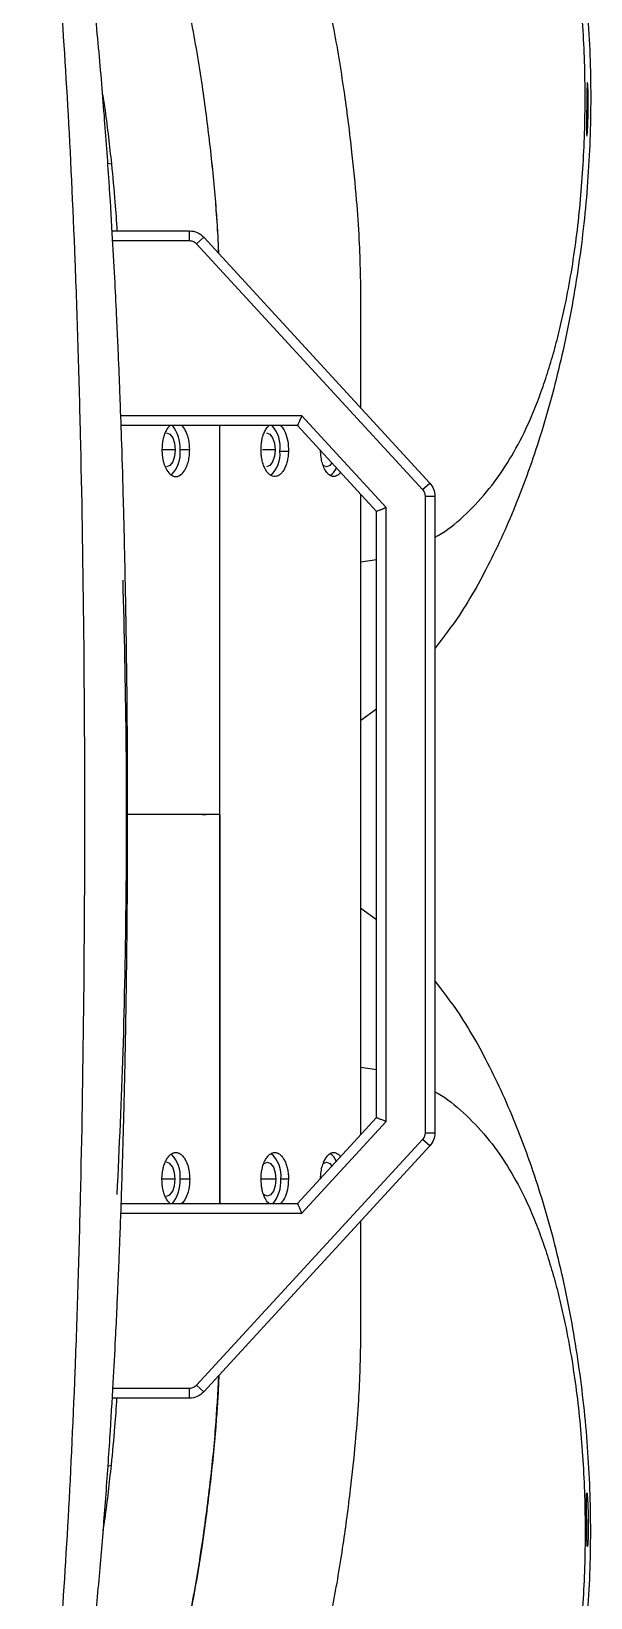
# Model space of a CAD drawing. Header units: millimetres. Extents: x 0 to 1189, y 0 to 841.
# Drawn here: x 188.2 to 217, y 275.3 to 355.8 of the extents above; entities that cross this region are included whole.
import ezdxf

# ---------------------------------------------------------------- set-up
doc = ezdxf.new("R2010")
doc.units = ezdxf.units.MM

msp = doc.modelspace()

# ---------------------------------------------------------------- linework, layer by layer
at = {"color": 7, "linetype": 'Continuous', "lineweight": 25}
for p, q in [((192.18, 349.009), (192.366, 348.969)), ((192.406, 345.527), (196.38, 345.527)), ((196.38, 345.027), (196.38, 345.527)), ((197.116, 345.204), (196.748, 344.865)), ((196.748, 344.865), (208.371, 332.226)), ((197.116, 345.204), (208.739, 332.564)), ((206.502, 331.302), (202.158, 336.027)), ((201.939, 335.527), (192.867, 335.527)), ((206.002, 331.107), (201.939, 335.527)), ((208.371, 332.226), (208.739, 332.564)), ((208.502, 331.887), (208.502, 299.167)), ((208.502, 331.887), (209.002, 331.887)), ((209.002, 331.887), (209.002, 299.167)), ((206.002, 299.947), (206.002, 331.107)), ((206.502, 299.752), (206.502, 331.302)), ((205.2, 328.514), (206.002, 328.628)), ((206.002, 320.937), (205.2, 320.356)), ((195.064, 315.527), (193.198, 315.527)), ((197.059, 315.527), (197.247, 315.527)), ((197.527, 315.527), (197.247, 315.527)), ((206.002, 310.117), (205.2, 310.698)), ((205.2, 302.54), (206.002, 302.426)), ((201.939, 295.527), (206.002, 299.947)), ((202.158, 295.027), (206.502, 299.752)), ((208.371, 298.828), (196.748, 286.189)), ((208.739, 298.49), (208.371, 298.828)), ((208.502, 299.167), (209.002, 299.167)), ((208.739, 298.49), (197.116, 285.85)), ((192.873, 295.527), (201.939, 295.527)), ((196.38, 285.527), (196.38, 286.027)), ((196.748, 286.189), (197.116, 285.85)), ((196.38, 285.527), (192.414, 285.527)), ((192.192, 282.047), (192.366, 282.085))]:
    msp.add_line(p, q, dxfattribs=at)
at = {"color": 8, "linetype": 'Continuous', "lineweight": 25}
for p, q in [((192.435, 345.027), (196.38, 345.027)), ((202.158, 336.027), (192.849, 336.027)), ((195.646, 334.277), (194.967, 334.277)), ((196.392, 334.277), (195.896, 334.277)), ((200.784, 334.277), (200.137, 334.277)), ((201.472, 334.196), (201.033, 334.196)), ((195.646, 296.777), (194.967, 296.777)), ((196.392, 296.777), (195.896, 296.777)), ((200.825, 296.777), (200.062, 296.777)), ((201.474, 296.777), (201.075, 296.777)), ((192.855, 295.027), (202.158, 295.027)), ((196.38, 286.027), (192.444, 286.027))]:
    msp.add_line(p, q, dxfattribs=at)
at = {"color": 7, "linetype": 'Continuous', "lineweight": 25, "flags": 128}
for points in [[(195.208, 335.152), (195.376, 335.085), (195.518, 334.896), (195.612, 334.612), (195.646, 334.277)], [(197.95, 295.527), (197.95, 296.051), (197.95, 298.754), (197.95, 302.052), (197.95, 305.948), (197.95, 310.439), (197.95, 315.527), (197.95, 320.615), (197.95, 325.106), (197.95, 329.001), (197.95, 332.3), (197.95, 335.003), (197.95, 335.527)], [(197.95, 315.527), (197.95, 320.615), (197.95, 325.106), (197.95, 329.002), (197.95, 332.3), (197.95, 335.003), (197.95, 335.527)], [(200.347, 335.152), (200.514, 335.085), (200.656, 334.896), (200.751, 334.612), (200.784, 334.277)], [(195.646, 334.277), (195.612, 333.942), (195.518, 333.658), (195.376, 333.469), (195.208, 333.402)], [(200.784, 334.277), (200.751, 333.942), (200.656, 333.658), (200.514, 333.469), (200.347, 333.402)], [(203.707, 333.598), (203.598, 333.469), (203.43, 333.402), (203.263, 333.469), (203.259, 333.472)], [(197.95, 315.527), (197.95, 310.439), (197.95, 305.948), (197.95, 302.053), (197.95, 298.754), (197.95, 296.051), (197.95, 295.527)], [(195.646, 296.777), (195.612, 297.112), (195.518, 297.396), (195.376, 297.585), (195.208, 297.652)], [(200.171, 297.537), (200.221, 297.585), (200.388, 297.652), (200.555, 297.585), (200.697, 297.396), (200.792, 297.112), (200.825, 296.777)], [(203.261, 297.586), (203.428, 297.652), (203.595, 297.585), (203.704, 297.455)], [(195.208, 295.902), (195.376, 295.969), (195.518, 296.158), (195.612, 296.442), (195.646, 296.777)], [(200.825, 296.777), (200.792, 296.442), (200.697, 296.158), (200.555, 295.969), (200.388, 295.902), (200.221, 295.969), (200.176, 296.012)]]:
    msp.add_lwpolyline(points, dxfattribs=at)
at = {"color": 7, "linetype": 'Continuous', "lineweight": 25}
for centre, radius, start, end in [((194.154, 334.405), 1.747, 355.80853, 40.38547), ((199.399, 334.426), 1.65, 351.95868, 42.72301), ((194.392, 334.08), 1.516, 313.33659, 7.45057), ((199.624, 334.036), 1.418, 311.09774, 6.46441), ((203.131, 333.676), 0.87, 303.84948, 338.02051), ((194.392, 296.974), 1.516, 352.54943, 46.66343), ((199.647, 296.989), 1.444, 351.55234, 50.84584), ((203.131, 297.379), 0.867, 21.72506, 56.67782), ((194.154, 296.649), 1.747, 319.61453, 4.19147), ((199.333, 296.649), 1.747, 319.61453, 4.19147)]:
    msp.add_arc(centre, radius, start, end, dxfattribs=at)
for points, knots in [([(189.947, 379.252), (190.275, 379.773), (191.013, 380.946), (192.425, 382.496), (194.111, 383.975), (196.01, 385.184), (198.05, 386.011), (200.175, 386.327), (202.321, 385.999), (204.44, 385.067), (206.496, 383.573), (208.458, 381.559), (210.29, 379.063), (211.959, 376.124), (213.429, 372.784), (214.68, 369.111), (215.69, 365.17), (216.439, 361.026), (216.907, 356.743), (217.07, 352.386), (216.907, 348.028), (216.439, 343.746), (215.69, 339.601), (214.679, 335.661), (213.43, 331.984), (211.955, 328.658), (210.474, 325.979), (209.428, 324.619), (209.002, 324.066)], [0, 0, 0, 0, 0.026022, 0.058522, 0.094127, 0.131779, 0.170568, 0.209814, 0.249231, 0.288913, 0.328903, 0.369155, 0.409577, 0.45007, 0.490565, 0.531002, 0.571297, 0.611378, 0.651218, 0.690879, 0.73054, 0.77038, 0.810461, 0.850756, 0.891193, 0.931688, 0.972181, 1, 1, 1, 1]), ([(209.002, 329.783), (209.061, 329.813), (209.567, 330.073), (210.468, 330.818), (211.668, 332.042), (212.711, 333.499), (213.48, 334.895), (214.028, 336.109), (214.43, 337.132), (214.799, 338.21), (215.136, 339.338), (215.44, 340.513), (215.866, 342.413), (216.316, 345.134), (216.653, 348.718), (216.765, 352.386), (216.653, 356.053), (216.316, 359.638), (215.751, 363.054), (215.069, 365.767), (214.375, 367.816), (213.877, 369.016), (213.387, 370.035), (212.915, 370.898), (212.31, 371.836), (211.512, 372.886), (210.483, 373.958), (209.198, 374.935), (208.141, 375.492), (207.357, 375.8), (206.869, 375.96), (206.374, 376.091), (205.87, 376.195), (205.36, 376.27), (204.842, 376.317), (203.785, 376.355), (202.184, 376.2), (200.115, 375.626), (198.217, 374.727), (196.969, 373.854), (196.396, 373.275), (196.302, 373.18)], [0, 0, 0, 0, 0.004236, 0.036483, 0.067811, 0.098299, 0.125122, 0.14021, 0.15534, 0.17054, 0.185828, 0.201217, 0.216714, 0.258528, 0.300977, 0.343781, 0.386585, 0.429033, 0.470847, 0.511901, 0.534607, 0.557167, 0.566282, 0.583985, 0.601777, 0.619733, 0.650741, 0.682652, 0.715632, 0.727002, 0.738507, 0.750149, 0.761931, 0.773851, 0.785911, 0.798109, 0.847688, 0.897656, 0.94611, 0.991157, 1, 1, 1, 1]), ([(188.616, 257.176), (188.89, 258.11), (189.469, 260.086), (190.095, 263.249), (190.65, 266.632), (191.11, 270.118), (191.494, 273.585), (191.807, 276.933), (192.071, 280.221), (192.286, 283.328), (192.454, 286.135), (192.572, 288.356), (192.653, 290.039), (192.708, 291.284), (192.748, 292.231), (192.777, 292.937), (192.805, 293.652), (192.841, 294.609), (192.89, 295.996), (192.95, 297.862), (193.016, 300.24), (193.083, 303.166), (193.143, 306.582), (193.185, 310.277), (193.207, 314.577), (193.199, 319.148), (193.152, 323.832), (193.081, 327.933), (192.997, 331.447), (192.91, 334.354), (192.841, 336.323), (192.795, 337.518), (192.77, 338.151), (192.74, 338.885), (192.696, 339.907), (192.629, 341.361), (192.536, 343.246), (192.41, 345.528), (192.236, 348.312), (192.003, 351.568), (191.693, 355.243), (191.303, 359.107), (190.824, 363.033), (190.233, 366.866), (189.56, 370.448), (188.915, 372.679), (188.611, 373.73)], [0, 0, 0, 0, 0.025048, 0.052973, 0.082635, 0.112977, 0.143046, 0.172002, 0.19911, 0.227565, 0.251816, 0.2712, 0.284653, 0.295155, 0.303307, 0.309031, 0.313348, 0.321689, 0.33347, 0.348799, 0.369294, 0.39413, 0.423408, 0.456377, 0.488331, 0.533007, 0.572847, 0.607688, 0.637534, 0.662463, 0.682008, 0.687946, 0.693145, 0.698259, 0.706856, 0.719364, 0.735573, 0.755199, 0.77789, 0.807018, 0.838808, 0.87234, 0.906538, 0.940166, 0.971829, 1, 1, 1, 1]), ([(188.248, 260.135), (188.286, 260.332), (188.347, 260.666), (188.454, 261.295), (188.492, 261.525), (188.57, 262.019), (188.61, 262.283), (188.733, 263.123), (188.819, 263.747), (188.991, 265.113), (189.078, 265.855), (189.339, 268.258), (189.51, 270.094), (189.835, 274.206), (190.141, 278.753), (190.395, 284.068), (190.559, 288.303), (190.61, 289.756), (190.702, 292.738), (190.909, 300.377), (191.074, 315.452), (190.909, 330.528), (190.702, 338.166), (190.61, 341.148), (190.559, 342.601), (190.395, 346.836), (190.141, 352.151), (189.835, 356.699), (189.51, 360.811), (189.339, 362.647), (189.078, 365.049), (188.991, 365.792), (188.819, 367.158), (188.733, 367.782), (188.61, 368.622), (188.57, 368.885), (188.492, 369.379), (188.454, 369.61), (188.347, 370.239), (188.286, 370.572), (188.248, 370.769)], [0, 0, 0, 0, 0.03125, 0.03125, 0.046875, 0.046875, 0.0625, 0.0625, 0.09375, 0.09375, 0.125, 0.125, 0.1875, 0.1875, 0.25, 0.3125, 0.3125, 0.34375, 0.34375, 0.375, 0.5, 0.625, 0.65625, 0.65625, 0.6875, 0.6875, 0.75, 0.8125, 0.8125, 0.875, 0.875, 0.90625, 0.90625, 0.9375, 0.9375, 0.953125, 0.953125, 0.96875, 0.96875, 1, 1, 1, 1]), ([(197.891, 344.361), (197.884, 344.542), (197.865, 345.074), (197.811, 345.953), (197.686, 347.653), (197.448, 349.995), (197.042, 353.136), (196.481, 356.447), (195.753, 359.848), (195.069, 362.045), (194.738, 363.109)], [0, 0, 0, 0, 0.0283593, 0.0834011, 0.137959, 0.2953833, 0.4525281, 0.6350866, 0.8233035, 1, 1, 1, 1]), ([(197.888, 344.364), (197.875, 344.711), (197.84, 345.59), (197.701, 347.469), (197.449, 349.995), (197.042, 353.137), (196.481, 356.447), (195.753, 359.848), (195.069, 362.045), (194.738, 363.109)], [0, 0, 0, 0, 0.054327, 0.137811, 0.295266, 0.452436, 0.635026, 0.823276, 1, 1, 1, 1]), ([(205.2, 336.413), (205.2, 336.749), (205.2, 337.964), (205.199, 339.734), (205.201, 341.711), (205.185, 343.393), (205.12, 345.191), (204.977, 347.269), (204.731, 349.749), (204.366, 352.672), (203.83, 355.949), (203.113, 359.427), (202.408, 361.73), (202.052, 362.891)], [0, 0, 0, 0, 0.037598, 0.135548, 0.197575, 0.258333, 0.323229, 0.398439, 0.490893, 0.601836, 0.727897, 0.862804, 1, 1, 1, 1]), ([(216.888, 351.777), (216.888, 351.804), (216.889, 351.858), (216.889, 351.939), (216.89, 352.02), (216.889, 352.1), (216.889, 352.18), (216.889, 352.258), (216.887, 352.393), (216.884, 352.58), (216.878, 352.782), (216.87, 352.947), (216.862, 353.066), (216.854, 353.137), (216.846, 353.16), (216.839, 353.135), (216.833, 353.062), (216.827, 352.944), (216.823, 352.779), (216.819, 352.578), (216.816, 352.375), (216.813, 352.201), (216.812, 352.061), (216.81, 351.919), (216.809, 351.824), (216.809, 351.777)], [0, 0, 0, 0, 0.017535, 0.035165, 0.052906, 0.070774, 0.088785, 0.106953, 0.125294, 0.185611, 0.250122, 0.309159, 0.375201, 0.437866, 0.500568, 0.563514, 0.626455, 0.692523, 0.750581, 0.815057, 0.874825, 0.906811, 0.938269, 0.969297, 1, 1, 1, 1]), ([(191.911, 352.556), (191.955, 352.277), (192.14, 351.088), (192.268, 349.888), (192.366, 348.969)], [0, 0, 0, 0, 0.234627, 1, 1, 1, 1]), ([(216.809, 351.777), (216.808, 351.683), (216.806, 351.492), (216.804, 351.224), (216.803, 350.98), (216.803, 350.704), (216.807, 350.483), (216.814, 350.372), (216.819, 350.403), (216.82, 350.404)], [0, 0, 0, 0, 0.121843, 0.24771, 0.367305, 0.496979, 0.745682, 0.99566, 1, 1, 1, 1]), ([(216.837, 350.494), (216.838, 350.504), (216.84, 350.524), (216.843, 350.559), (216.846, 350.596), (216.849, 350.637), (216.852, 350.68), (216.855, 350.725), (216.86, 350.818), (216.868, 350.974), (216.876, 351.179), (216.881, 351.355), (216.884, 351.494), (216.887, 351.635), (216.888, 351.73), (216.888, 351.777)], [0, 0, 0, 0, 0.0521043, 0.1027464, 0.1519343, 0.1996765, 0.2459825, 0.2908626, 0.3343282, 0.5062631, 0.6677802, 0.7522198, 0.8355862, 0.9181028, 1, 1, 1, 1]), ([(192.366, 348.969), (192.432, 348.313), (192.548, 347.168), (192.621, 346.018), (192.652, 345.527)], [0, 0, 0, 0, 0.5729949, 1, 1, 1, 1]), ([(196.38, 345.527), (196.518, 345.527), (196.656, 345.498), (196.908, 345.387), (197.023, 345.305), (197.116, 345.204)], [0, 0, 0, 0, 0.5, 0.5, 1, 1, 1, 1]), ([(202.158, 336.027), (202.151, 336.011), (202.138, 335.981), (202.119, 335.939), (202.103, 335.902), (202.089, 335.87), (202.067, 335.82), (202.038, 335.755), (202.005, 335.677), (201.977, 335.614), (201.958, 335.57), (201.946, 335.544), (201.94, 335.53), (201.939, 335.528), (201.939, 335.527)], [0, 0, 0, 0, 0.063433, 0.120164, 0.170193, 0.213519, 0.250144, 0.382258, 0.500054, 0.628904, 0.749933, 0.834537, 0.9178, 1, 1, 1, 1]), ([(195.388, 335.527), (195.38, 335.522), (195.299, 335.467), (195.191, 335.297), (195.081, 335.039), (194.991, 334.719), (194.976, 334.452), (194.967, 334.277)], [0, 0, 0, 0, 0.030035, 0.315738, 0.494351, 0.668185, 1, 1, 1, 1]), ([(196.392, 334.277), (196.382, 334.452), (196.368, 334.719), (196.278, 335.04), (196.168, 335.298), (196.059, 335.468), (195.978, 335.523), (195.972, 335.527)], [0, 0, 0, 0, 0.332597, 0.5064249, 0.6847653, 0.9739577, 1, 1, 1, 1]), ([(200.063, 334.358), (200.078, 334.531), (200.1, 334.795), (200.197, 335.1), (200.308, 335.344), (200.412, 335.458), (200.475, 335.527)], [0, 0, 0, 0, 0.34862, 0.534198, 0.71913, 1, 1, 1, 1]), ([(201.054, 335.527), (201.07, 335.515), (201.163, 335.445), (201.313, 335.192), (201.458, 334.737), (201.468, 334.374), (201.472, 334.196)], [0, 0, 0, 0, 0.059777, 0.352416, 0.68016, 1, 1, 1, 1]), ([(194.967, 334.277), (194.967, 334.249), (194.967, 334.191), (194.972, 334.106), (194.979, 334.02), (194.989, 333.934), (195.002, 333.848), (195.018, 333.764), (195.036, 333.681), (195.058, 333.6), (195.083, 333.522), (195.111, 333.446), (195.142, 333.373), (195.217, 333.218), (195.384, 332.986), (195.678, 332.853), (195.974, 332.985), (196.151, 333.229), (196.24, 333.423), (196.287, 333.553), (196.326, 333.691), (196.356, 333.834), (196.377, 333.981), (196.39, 334.129), (196.392, 334.228), (196.392, 334.277)], [0, 0, 0, 0, 0.019825, 0.039846, 0.060063, 0.080477, 0.101088, 0.121894, 0.142898, 0.164098, 0.185494, 0.207087, 0.228876, 0.250863, 0.354955, 0.500033, 0.64342, 0.749224, 0.786653, 0.823547, 0.859907, 0.895732, 0.931022, 0.965778, 1, 1, 1, 1]), ([(201.472, 334.196), (201.472, 334.173), (201.47, 334.128), (201.465, 334.061), (201.459, 333.994), (201.448, 333.907), (201.431, 333.799), (201.395, 333.635), (201.335, 333.442), (201.24, 333.242), (201.126, 333.081), (200.999, 332.968), (200.862, 332.905), (200.722, 332.896), (200.584, 332.941), (200.455, 333.036), (200.337, 333.178), (200.235, 333.362), (200.154, 333.581), (200.106, 333.786), (200.08, 333.957), (200.067, 334.089), (200.061, 334.223), (200.062, 334.313), (200.063, 334.358)], [0, 0, 0, 0, 0.015723, 0.031418, 0.047121, 0.062871, 0.093965, 0.125132, 0.187318, 0.250093, 0.313176, 0.376254, 0.43932, 0.502403, 0.564849, 0.626733, 0.688632, 0.751129, 0.813591, 0.875478, 0.906443, 0.937445, 0.968714, 1, 1, 1, 1]), ([(204.152, 333.12), (204.148, 333.113), (204.109, 333.046), (203.993, 332.95), (203.798, 332.872), (203.596, 332.95), (203.437, 333.111), (203.314, 333.309), (203.214, 333.571), (203.14, 333.903), (203.13, 334.143), (203.124, 334.277)], [0, 0, 0, 0, 0.011003, 0.110099, 0.265162, 0.433607, 0.529324, 0.63247, 0.755894, 0.862945, 1, 1, 1, 1]), ([(208.739, 332.564), (208.822, 332.473), (208.889, 332.366), (208.979, 332.135), (209.002, 332.011), (209.002, 331.887)], [0, 0, 0, 0, 0.5, 0.5, 1, 1, 1, 1]), ([(205.2, 299.074), (205.2, 299.119), (205.2, 299.734), (205.2, 300.81), (205.2, 302.263), (205.2, 303.745), (205.2, 305.389), (205.2, 307.209), (205.2, 309.067), (205.2, 311.08), (205.2, 313.399), (205.2, 316.088), (205.2, 319.064), (205.2, 322.178), (205.2, 325.197), (205.2, 327.58), (205.2, 329.399), (205.2, 330.705), (205.2, 331.582), (205.2, 331.98)], [0, 0, 0, 0, 0.004093, 0.056096, 0.09806, 0.136576, 0.191232, 0.247915, 0.30252, 0.360582, 0.431462, 0.513904, 0.605743, 0.702778, 0.797801, 0.880967, 0.920045, 0.963663, 1, 1, 1, 1]), ([(206.502, 331.302), (206.486, 331.296), (206.456, 331.284), (206.413, 331.268), (206.376, 331.253), (206.345, 331.241), (206.294, 331.221), (206.228, 331.196), (206.151, 331.165), (206.088, 331.141), (206.045, 331.124), (206.019, 331.114), (206.005, 331.108), (206.003, 331.108), (206.002, 331.107)], [0, 0, 0, 0, 0.063397, 0.120111, 0.170141, 0.213487, 0.250149, 0.382066, 0.500053, 0.628659, 0.749934, 0.834421, 0.917704, 1, 1, 1, 1]), ([(192.668, 295.998), (192.779, 298.433), (193.011, 303.552), (193.148, 311.394), (193.162, 319.489), (193.032, 324.894), (192.968, 327.581)], [0, 0, 0, 0, 0.231384, 0.486609, 0.744759, 1, 1, 1, 1]), ([(197.95, 315.527), (197.001, 315.527), (195.419, 315.527), (193.833, 315.527), (193.198, 315.527)], [0, 0, 0, 0, 0.599612, 1, 1, 1, 1]), ([(197.95, 315.527), (197.001, 315.527), (195.419, 315.527), (193.833, 315.527), (193.198, 315.527)], [0, 0, 0, 0, 0.599612, 1, 1, 1, 1]), ([(189.931, 251.827), (190.264, 251.297), (191.008, 250.115), (192.425, 248.558), (194.111, 247.079), (196.01, 245.87), (198.05, 245.043), (200.175, 244.727), (202.321, 245.055), (204.44, 245.987), (206.496, 247.481), (208.458, 249.495), (210.29, 251.991), (211.959, 254.93), (213.429, 258.27), (214.68, 261.943), (215.69, 265.884), (216.439, 270.028), (216.907, 274.311), (217.07, 278.668), (216.907, 283.026), (216.439, 287.308), (215.69, 291.453), (214.679, 295.393), (213.43, 299.07), (211.955, 302.396), (210.474, 305.075), (209.428, 306.435), (209.002, 306.989)], [0, 0, 0, 0, 0.026422, 0.058909, 0.094499, 0.132136, 0.170909, 0.210139, 0.249539, 0.289205, 0.329179, 0.369414, 0.409819, 0.450296, 0.490775, 0.531195, 0.571473, 0.611538, 0.651362, 0.691006, 0.730651, 0.770474, 0.810539, 0.850818, 0.891238, 0.931716, 0.972193, 1, 1, 1, 1]), ([(209.002, 301.271), (209.061, 301.241), (209.567, 300.981), (210.468, 300.236), (211.668, 299.012), (212.711, 297.555), (213.48, 296.159), (214.028, 294.945), (214.43, 293.922), (214.799, 292.844), (215.136, 291.716), (215.44, 290.542), (215.866, 288.641), (216.316, 285.92), (216.653, 282.336), (216.765, 278.668), (216.653, 275.001), (216.316, 271.416), (215.751, 268), (215.069, 265.288), (214.375, 263.238), (213.877, 262.038), (213.387, 261.019), (212.915, 260.156), (212.31, 259.218), (211.512, 258.168), (210.483, 257.097), (209.198, 256.119), (208.141, 255.562), (207.357, 255.254), (206.869, 255.094), (206.374, 254.963), (205.87, 254.859), (205.36, 254.784), (204.842, 254.737), (203.785, 254.699), (202.184, 254.854), (200.115, 255.428), (198.217, 256.327), (196.976, 257.195), (196.409, 257.767), (196.321, 257.855)], [0, 0, 0, 0, 0.004238, 0.036505, 0.06785, 0.098356, 0.125195, 0.140292, 0.155431, 0.170639, 0.185936, 0.201335, 0.216841, 0.258679, 0.301152, 0.343981, 0.38681, 0.429283, 0.471122, 0.5122, 0.534919, 0.557492, 0.566612, 0.584326, 0.602128, 0.620094, 0.651121, 0.68305, 0.716049, 0.727426, 0.738938, 0.750587, 0.762375, 0.774302, 0.786369, 0.798575, 0.848183, 0.89818, 0.946662, 0.991735, 1, 1, 1, 1]), ([(206.002, 299.947), (206.003, 299.946), (206.004, 299.946), (206.012, 299.943), (206.025, 299.938), (206.048, 299.929), (206.088, 299.913), (206.151, 299.889), (206.228, 299.859), (206.309, 299.827), (206.402, 299.791), (206.466, 299.766), (206.502, 299.752)], [0, 0, 0, 0, 0.061663, 0.123858, 0.186678, 0.250212, 0.371482, 0.500143, 0.618125, 0.750099, 0.854206, 1, 1, 1, 1]), ([(209.002, 299.167), (209.002, 299.043), (208.979, 298.919), (208.889, 298.688), (208.822, 298.581), (208.739, 298.49)], [0, 0, 0, 0, 0.5, 0.5, 1, 1, 1, 1]), ([(194.967, 296.777), (194.967, 296.8), (194.967, 296.845), (194.97, 296.913), (194.974, 296.98), (194.982, 297.068), (194.996, 297.177), (195.028, 297.346), (195.083, 297.546), (195.172, 297.756), (195.281, 297.928), (195.405, 298.055), (195.539, 298.134), (195.68, 298.161), (195.82, 298.134), (195.954, 298.055), (196.078, 297.928), (196.187, 297.756), (196.276, 297.546), (196.331, 297.346), (196.363, 297.177), (196.38, 297.047), (196.39, 296.913), (196.392, 296.822), (196.392, 296.777)], [0, 0, 0, 0, 0.015739, 0.031438, 0.047136, 0.06287, 0.094002, 0.125129, 0.187314, 0.250088, 0.312862, 0.375049, 0.437235, 0.50001, 0.562784, 0.62497, 0.687157, 0.749931, 0.812705, 0.87489, 0.906023, 0.937149, 0.968573, 1, 1, 1, 1]), ([(200.062, 296.777), (200.062, 296.8), (200.062, 296.845), (200.065, 296.913), (200.069, 296.98), (200.077, 297.068), (200.091, 297.177), (200.122, 297.346), (200.177, 297.546), (200.266, 297.756), (200.374, 297.928), (200.497, 298.055), (200.63, 298.134), (200.769, 298.161), (200.908, 298.134), (201.04, 298.055), (201.163, 297.928), (201.271, 297.756), (201.359, 297.546), (201.413, 297.346), (201.444, 297.177), (201.461, 297.047), (201.472, 296.913), (201.473, 296.822), (201.474, 296.777)], [0, 0, 0, 0, 0.015743, 0.031444, 0.047141, 0.06287, 0.094019, 0.12513, 0.187315, 0.250088, 0.312863, 0.375049, 0.437235, 0.50001, 0.562784, 0.62497, 0.687155, 0.74993, 0.812704, 0.874889, 0.906049, 0.937149, 0.968582, 1, 1, 1, 1]), ([(203.124, 296.777), (203.13, 296.911), (203.14, 297.151), (203.214, 297.483), (203.314, 297.745), (203.437, 297.943), (203.596, 298.104), (203.798, 298.182), (203.993, 298.104), (204.109, 298.008), (204.148, 297.941), (204.152, 297.934)], [0, 0, 0, 0, 0.1370587, 0.2441111, 0.3675303, 0.4706822, 0.5664015, 0.7348377, 0.8899039, 0.9889992, 1, 1, 1, 1]), ([(195.388, 295.527), (195.38, 295.532), (195.299, 295.587), (195.191, 295.758), (195.081, 296.015), (194.991, 296.335), (194.976, 296.602), (194.967, 296.777)], [0, 0, 0, 0, 0.030046, 0.315739, 0.494357, 0.668192, 1, 1, 1, 1]), ([(196.392, 296.777), (196.382, 296.602), (196.368, 296.335), (196.278, 296.014), (196.168, 295.756), (196.059, 295.586), (195.978, 295.532), (195.972, 295.527)], [0, 0, 0, 0, 0.332604, 0.506431, 0.684767, 0.97397, 1, 1, 1, 1]), ([(200.483, 295.527), (200.469, 295.537), (200.388, 295.594), (200.28, 295.765), (200.174, 296.016), (200.086, 296.337), (200.071, 296.603), (200.062, 296.777)], [0, 0, 0, 0, 0.05275, 0.318168, 0.497543, 0.671222, 1, 1, 1, 1]), ([(201.474, 296.777), (201.463, 296.599), (201.443, 296.238), (201.285, 295.806), (201.142, 295.581), (201.063, 295.528), (201.061, 295.527)], [0, 0, 0, 0, 0.338036, 0.686668, 0.991367, 1, 1, 1, 1]), ([(201.939, 295.527), (201.939, 295.527), (201.939, 295.526), (201.941, 295.521), (201.945, 295.513), (201.95, 295.501), (201.959, 295.48), (201.977, 295.44), (202.005, 295.377), (202.038, 295.299), (202.074, 295.219), (202.114, 295.126), (202.142, 295.064), (202.158, 295.027)], [0, 0, 0, 0, 0.049234, 0.098815, 0.148805, 0.199263, 0.250247, 0.371263, 0.500161, 0.617944, 0.750106, 0.854151, 1, 1, 1, 1]), ([(202.052, 268.163), (202.392, 269.267), (203.065, 271.454), (203.762, 274.758), (204.291, 277.884), (204.66, 280.691), (204.913, 283.091), (205.073, 285.095), (205.159, 286.801), (205.204, 288.794), (205.198, 291.222), (205.2, 293.317), (205.2, 294.474), (205.2, 294.642)], [0, 0, 0, 0, 0.130478, 0.258552, 0.378692, 0.485748, 0.575331, 0.648376, 0.71032, 0.766101, 0.870897, 0.981279, 1, 1, 1, 1]), ([(197.891, 286.693), (197.884, 286.512), (197.865, 285.98), (197.811, 285.101), (197.686, 283.401), (197.448, 281.059), (197.042, 277.918), (196.481, 274.607), (195.753, 271.206), (195.069, 269.009), (194.738, 267.945)], [0, 0, 0, 0, 0.028359, 0.083401, 0.137959, 0.295383, 0.452528, 0.635087, 0.823303, 1, 1, 1, 1]), ([(194.738, 267.945), (195.054, 268.958), (195.711, 271.057), (196.418, 274.295), (197.001, 277.63), (197.423, 280.846), (197.743, 283.878), (197.842, 285.786), (197.889, 286.691)], [0, 0, 0, 0, 0.168248, 0.349006, 0.521869, 0.700689, 0.858137, 1, 1, 1, 1]), ([(197.116, 285.85), (197.023, 285.749), (196.908, 285.667), (196.656, 285.556), (196.518, 285.527), (196.38, 285.527)], [0, 0, 0, 0, 0.5, 0.5, 1, 1, 1, 1]), ([(192.366, 282.085), (192.432, 282.741), (192.548, 283.886), (192.621, 285.036), (192.652, 285.527)], [0, 0, 0, 0, 0.5729949, 1, 1, 1, 1]), ([(191.944, 278.712), (191.976, 278.92), (192.149, 280.038), (192.269, 281.166), (192.366, 282.085)], [0, 0, 0, 0, 0.18572, 1, 1, 1, 1]), ([(216.809, 279.277), (216.808, 279.371), (216.806, 279.563), (216.804, 279.83), (216.803, 280.074), (216.803, 280.35), (216.807, 280.571), (216.814, 280.683), (216.819, 280.651), (216.82, 280.65)], [0, 0, 0, 0, 0.121848, 0.24771, 0.367315, 0.496979, 0.745682, 0.99566, 1, 1, 1, 1]), ([(216.808, 280.555), (216.808, 280.565), (216.809, 280.585), (216.811, 280.609), (216.813, 280.631), (216.816, 280.647), (216.82, 280.656), (216.827, 280.638), (216.836, 280.568), (216.847, 280.452), (216.857, 280.289), (216.868, 280.082), (216.876, 279.878), (216.881, 279.701), (216.884, 279.563), (216.887, 279.421), (216.888, 279.325), (216.888, 279.277)], [0, 0, 0, 0, 0.0333236, 0.066785, 0.100488, 0.1506162, 0.2009684, 0.3012314, 0.401442, 0.5016403, 0.6013854, 0.7011119, 0.8010606, 0.8508013, 0.9001868, 0.9501304, 1, 1, 1, 1]), ([(216.888, 279.277), (216.888, 279.253), (216.889, 279.205), (216.889, 279.133), (216.889, 279.061), (216.89, 278.967), (216.889, 278.851), (216.887, 278.675), (216.884, 278.471), (216.878, 278.266), (216.87, 278.104), (216.862, 277.987), (216.854, 277.917), (216.846, 277.894), (216.839, 277.919), (216.833, 277.99), (216.828, 278.108), (216.823, 278.269), (216.819, 278.472), (216.816, 278.675), (216.813, 278.851), (216.812, 278.99), (216.81, 279.132), (216.809, 279.229), (216.809, 279.277)], [0, 0, 0, 0, 0.015665, 0.031306, 0.046973, 0.062717, 0.093868, 0.125277, 0.187886, 0.250108, 0.312492, 0.37519, 0.437855, 0.500558, 0.563504, 0.626445, 0.688657, 0.750572, 0.812421, 0.87482, 0.906221, 0.937336, 0.968711, 1, 1, 1, 1])]:
    msp.add_open_spline(points, degree=3, knots=knots, dxfattribs=at)
for points in [[(196.38, 345.027), (196.449, 345.027), (196.587, 344.998), (196.701, 344.916), (196.748, 344.865)], [(208.371, 332.226), (208.455, 332.135), (208.503, 332.011), (208.502, 331.887)], [(208.502, 299.167), (208.503, 299.043), (208.455, 298.919), (208.371, 298.828)], [(196.748, 286.189), (196.701, 286.138), (196.587, 286.056), (196.449, 286.027), (196.38, 286.027)]]:
    msp.add_open_spline(points, degree=3, dxfattribs=at)

doc.saveas('drawing.dxf')
